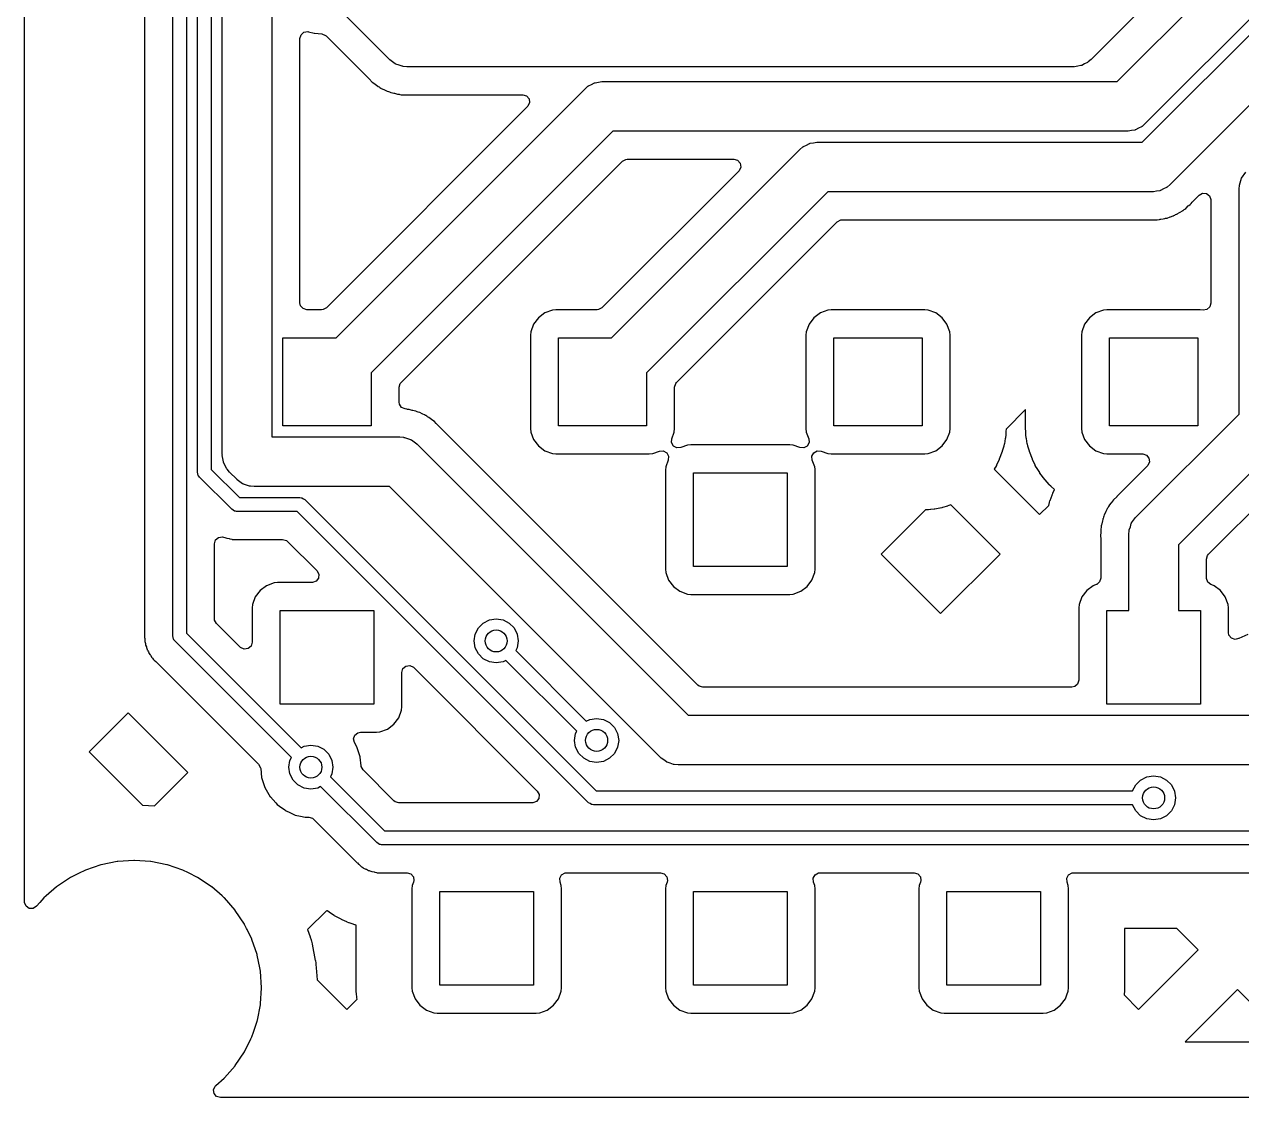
# Model space of a CAD drawing. Extents: x 124.5 to 210, y -114.5 to -26.5.
# Drawn here: x 124.51 to 146.6, y -114.49 to -95.01 of the extents above; entities that cross this region are included whole.
import ezdxf

# ---------------------------------------------------------------- set-up
doc = ezdxf.new("R2010")
doc.units = 0
doc.layers.add('BLACK', color=7, linetype='CONTINUOUS')

msp = doc.modelspace()

# ---------------------------------------------------------------- linework, layer by layer
at = {"layer": 'BLACK', "linetype": 'CONTINUOUS'}
for p, q in [((124.508, -110.935), (124.508, -30.0651)), ((126.691, -32.8669), (126.691, -106.031)), ((127.2, -106.11), (127.2, -32.8311)), ((127.45, -32.8829), (127.45, -106.058)), ((127.65, -103.141), (127.65, -34.159)), ((127.9, -34.2108), (127.9, -103.089)), ((128.1, -102.82), (128.1, -73.684)), ((129, -73.684), (129, -102.5)), ((144.34, -96.05), (153.208, -87.1818)), ((153.712, -87.95), (144.844, -96.8182)), ((131.132, -95.6482), (130.148, -94.6648)), ((144.854, -94.6626), (143.868, -95.6482)), ((144.795, -97.15), (147.303, -94.6418)), ((129.508, -95.2672), (129.529, -95.199)), ((129.529, -95.199), (129.582, -95.1526)), ((129.582, -95.1526), (129.652, -95.1424)), ((129.652, -95.1424), (129.667, -95.1455)), ((129.667, -95.1455), (129.767, -95.1721)), ((129.767, -95.1721), (129.767, -95.1721)), ((129.767, -95.1721), (129.772, -95.1735)), ((129.772, -95.1735), (129.908, -95.1855)), ((129.908, -95.1855), (129.974, -95.2113)), ((129.508, -100.066), (129.508, -95.2672)), ((129.974, -95.2113), (129.986, -95.2219)), ((129.986, -95.2219), (130.761, -95.9967)), ((147.808, -95.41), (145.3, -97.9182)), ((131.138, -95.6524), (131.132, -95.6482)), ((143.868, -95.6482), (143.815, -95.6941)), ((131.142, -95.658), (131.138, -95.6524)), ((131.191, -95.6921), (131.142, -95.658)), ((131.239, -95.7277), (131.191, -95.6921)), ((131.246, -95.7301), (131.239, -95.7277)), ((131.252, -95.7341), (131.246, -95.7301)), ((131.309, -95.7522), (131.252, -95.7341)), ((131.366, -95.772), (131.309, -95.7522)), ((131.373, -95.7723), (131.366, -95.772)), ((131.38, -95.7745), (131.373, -95.7723)), ((131.45, -95.78), (131.38, -95.7745)), ((143.55, -95.78), (131.45, -95.78)), ((143.557, -95.7789), (143.55, -95.78)), ((143.564, -95.7798), (143.557, -95.7789)), ((143.623, -95.769), (143.564, -95.7798)), ((143.682, -95.7601), (143.623, -95.769)), ((143.689, -95.757), (143.682, -95.7601)), ((143.696, -95.7557), (143.689, -95.757)), ((143.749, -95.7281), (143.696, -95.7557)), ((143.803, -95.7022), (143.749, -95.7281)), ((143.808, -95.6973), (143.803, -95.7022)), ((143.815, -95.6941), (143.808, -95.6973)), ((130.761, -95.9967), (130.764, -95.9993)), ((130.764, -95.9993), (130.82, -96.0593)), ((130.82, -96.0593), (130.868, -96.0924)), ((134.801, -96.1019), (134.854, -96.0743)), ((134.854, -96.0743), (134.861, -96.073)), ((134.861, -96.073), (134.868, -96.0699)), ((134.868, -96.0699), (134.927, -96.061)), ((134.927, -96.061), (134.986, -96.0502)), ((134.986, -96.0502), (134.993, -96.0511)), ((134.993, -96.0511), (135, -96.05)), ((135, -96.05), (144.34, -96.05)), ((130.164, -100.7), (134.682, -96.1818)), ((130.868, -96.0924), (130.875, -96.0979)), ((130.875, -96.0979), (130.92, -96.1343)), ((130.92, -96.1343), (130.925, -96.1373)), ((130.925, -96.1373), (130.925, -96.1373)), ((130.925, -96.1373), (130.944, -96.1469)), ((130.944, -96.1469), (130.958, -96.1554)), ((130.958, -96.1554), (130.98, -96.171)), ((130.98, -96.171), (130.986, -96.1735)), ((130.986, -96.1735), (131.033, -96.1939)), ((131.033, -96.1939), (131.041, -96.1979)), ((131.041, -96.1979), (131.092, -96.2245)), ((131.092, -96.2245), (131.118, -96.2321)), ((131.118, -96.2321), (131.134, -96.2375)), ((131.134, -96.2375), (131.159, -96.2483)), ((131.159, -96.2483), (131.165, -96.2497)), ((131.165, -96.2497), (131.165, -96.2497)), ((131.165, -96.2497), (131.215, -96.2601)), ((131.215, -96.2601), (131.224, -96.2623)), ((131.224, -96.2623), (131.279, -96.2782)), ((131.279, -96.2782), (131.307, -96.2803)), ((131.307, -96.2803), (131.323, -96.2826)), ((131.323, -96.2826), (131.349, -96.2882)), ((131.349, -96.2882), (131.356, -96.2885)), ((131.356, -96.2885), (131.408, -96.2885)), ((131.408, -96.2885), (131.418, -96.2889)), ((131.418, -96.2889), (131.467, -96.2927)), ((131.467, -96.2927), (131.467, -96.2927)), ((131.467, -96.2927), (131.474, -96.2932)), ((131.474, -96.2932), (131.503, -96.2895)), ((131.503, -96.2895), (131.518, -96.2885)), ((131.518, -96.2885), (133.552, -96.2885)), ((133.552, -96.2885), (133.62, -96.3085)), ((133.62, -96.3085), (133.666, -96.3622)), ((134.682, -96.1818), (134.735, -96.1359)), ((134.735, -96.1359), (134.742, -96.1327)), ((134.742, -96.1327), (134.747, -96.1278)), ((134.747, -96.1278), (134.801, -96.1019)), ((133.641, -96.5036), (129.99, -100.155)), ((133.647, -96.497), (133.641, -96.5036)), ((133.677, -96.4324), (133.647, -96.497)), ((133.666, -96.3622), (133.677, -96.4324)), ((135.186, -96.95), (130.8, -101.336)), ((144.526, -96.95), (135.186, -96.95)), ((144.533, -96.9489), (144.526, -96.95)), ((144.54, -96.9498), (144.533, -96.9489)), ((144.599, -96.939), (144.54, -96.9498)), ((144.658, -96.9301), (144.599, -96.939)), ((144.665, -96.927), (144.658, -96.9301)), ((144.672, -96.9257), (144.665, -96.927)), ((144.725, -96.8981), (144.672, -96.9257)), ((144.779, -96.8722), (144.725, -96.8981)), ((144.784, -96.8673), (144.779, -96.8722)), ((144.791, -96.8641), (144.784, -96.8673)), ((144.844, -96.8182), (144.791, -96.8641)), ((138.701, -97.2019), (138.754, -97.1743)), ((138.754, -97.1743), (138.761, -97.173)), ((138.761, -97.173), (138.768, -97.1699)), ((138.768, -97.1699), (138.827, -97.161)), ((138.827, -97.161), (138.886, -97.1502)), ((138.886, -97.1502), (138.893, -97.1511)), ((138.893, -97.1511), (138.9, -97.15)), ((138.9, -97.15), (144.795, -97.15)), ((135.164, -100.7), (138.582, -97.2818)), ((138.582, -97.2818), (138.635, -97.236)), ((138.635, -97.236), (138.642, -97.2327)), ((138.642, -97.2327), (138.647, -97.2278)), ((138.647, -97.2278), (138.701, -97.2019)), ((131.345, -101.51), (135.36, -97.4954)), ((135.36, -97.4954), (135.422, -97.4614)), ((135.422, -97.4614), (135.449, -97.4585)), ((135.449, -97.4585), (137.382, -97.4585)), ((137.382, -97.4585), (137.45, -97.4785)), ((137.45, -97.4785), (137.496, -97.5322)), ((137.507, -97.6024), (137.477, -97.667)), ((137.496, -97.5322), (137.507, -97.6024)), ((137.471, -97.6736), (134.99, -100.155)), ((137.477, -97.667), (137.471, -97.6736)), ((146.556, -97.9296), (146.596, -97.802)), ((146.596, -97.802), (146.672, -97.692)), ((139.086, -98.05), (135.8, -101.336)), ((144.982, -98.05), (139.086, -98.05)), ((144.989, -98.0489), (144.982, -98.05)), ((144.996, -98.0498), (144.989, -98.0489)), ((145.055, -98.039), (144.996, -98.0498)), ((145.114, -98.0301), (145.055, -98.039)), ((145.12, -98.027), (145.114, -98.0301)), ((145.127, -98.0257), (145.12, -98.027)), ((145.181, -97.9981), (145.127, -98.0257)), ((145.235, -97.9722), (145.181, -97.9981)), ((145.24, -97.9674), (145.235, -97.9722)), ((145.246, -97.9641), (145.24, -97.9674)), ((145.3, -97.9182), (145.246, -97.9641)), ((145.826, -98.1108), (145.889, -98.0767)), ((145.889, -98.0767), (145.96, -98.0818)), ((146.55, -98), (146.556, -97.9296)), ((146.55, -102.084), (146.55, -98)), ((145.637, -98.3008), (145.663, -98.2785)), ((145.663, -98.2785), (145.679, -98.2644)), ((145.679, -98.2644), (145.697, -98.2413)), ((145.697, -98.2413), (145.708, -98.2295)), ((145.708, -98.2295), (145.826, -98.1108)), ((145.96, -98.0818), (146.016, -98.1244)), ((146.016, -98.1244), (146.041, -98.1909)), ((146.041, -98.1909), (146.041, -98.1999)), ((146.041, -98.1999), (146.041, -100.072)), ((145.244, -98.5271), (145.298, -98.5058)), ((145.298, -98.5058), (145.306, -98.5028)), ((145.306, -98.5028), (145.355, -98.4875)), ((145.355, -98.4875), (145.361, -98.4855)), ((145.355, -98.4875), (145.355, -98.4875)), ((145.361, -98.4855), (145.367, -98.4825)), ((145.367, -98.4825), (145.385, -98.4723)), ((145.367, -98.4825), (145.367, -98.4825)), ((145.385, -98.4723), (145.4, -98.4654)), ((145.4, -98.4654), (145.419, -98.4577)), ((145.419, -98.4577), (145.425, -98.4554)), ((145.425, -98.4554), (145.43, -98.4519)), ((145.43, -98.4519), (145.473, -98.4238)), ((145.43, -98.4519), (145.43, -98.4519)), ((145.473, -98.4238), (145.481, -98.4191)), ((145.481, -98.4191), (145.526, -98.3942)), ((145.526, -98.3942), (145.531, -98.3911)), ((145.526, -98.3942), (145.526, -98.3942)), ((145.531, -98.3911), (145.536, -98.387)), ((145.536, -98.387), (145.552, -98.3734)), ((145.536, -98.387), (145.536, -98.387)), ((145.552, -98.3734), (145.565, -98.3637)), ((145.565, -98.3637), (145.584, -98.3514)), ((145.584, -98.3514), (145.588, -98.3487)), ((145.584, -98.3514), (145.584, -98.3514)), ((145.588, -98.3487), (145.593, -98.3445)), ((145.593, -98.3445), (145.63, -98.3073)), ((145.63, -98.3073), (145.637, -98.3008)), ((136.345, -101.51), (139.26, -98.5954)), ((139.26, -98.5954), (139.322, -98.5614)), ((139.322, -98.5614), (139.349, -98.5585)), ((139.349, -98.5585), (144.966, -98.5585)), ((144.966, -98.5585), (144.97, -98.5586)), ((144.97, -98.5586), (145.046, -98.5607)), ((145.046, -98.5607), (145.046, -98.5607)), ((145.046, -98.5607), (145.052, -98.5609)), ((145.052, -98.5609), (145.066, -98.5585)), ((145.066, -98.5585), (145.109, -98.5509)), ((145.109, -98.5509), (145.118, -98.5496)), ((145.118, -98.5496), (145.13, -98.5484)), ((145.13, -98.5484), (145.175, -98.5438)), ((145.175, -98.5438), (145.201, -98.5356)), ((145.201, -98.5356), (145.217, -98.5318)), ((145.217, -98.5318), (145.238, -98.5282)), ((145.238, -98.5282), (145.244, -98.5271)), ((145.238, -98.5282), (145.238, -98.5282)), ((129.52, -100.118), (129.508, -100.066)), ((129.566, -100.171), (129.52, -100.118)), ((129.634, -100.191), (129.566, -100.171)), ((129.901, -100.191), (129.634, -100.191)), ((129.928, -100.189), (129.901, -100.191)), ((129.99, -100.155), (129.928, -100.189)), ((133.953, -100.249), (133.837, -100.337)), ((134.09, -100.198), (133.953, -100.249)), ((134.152, -100.191), (134.09, -100.198)), ((134.901, -100.191), (134.152, -100.191)), ((134.928, -100.189), (134.901, -100.191)), ((134.99, -100.155), (134.928, -100.189)), ((138.953, -100.249), (138.837, -100.337)), ((139.09, -100.198), (138.953, -100.249)), ((139.152, -100.191), (139.09, -100.198)), ((140.848, -100.191), (139.152, -100.191)), ((140.91, -100.198), (140.848, -100.191)), ((141.047, -100.249), (140.91, -100.198)), ((141.163, -100.337), (141.047, -100.249)), ((143.953, -100.249), (143.837, -100.337)), ((144.09, -100.198), (143.953, -100.249)), ((144.152, -100.191), (144.09, -100.198)), ((145.848, -100.191), (144.152, -100.191)), ((145.902, -100.197), (145.848, -100.191)), ((145.968, -100.187), (145.902, -100.197)), ((146.021, -100.14), (145.968, -100.187)), ((146.041, -100.072), (146.021, -100.14)), ((133.749, -100.453), (133.698, -100.59)), ((133.837, -100.337), (133.749, -100.453)), ((138.749, -100.453), (138.698, -100.59)), ((138.837, -100.337), (138.749, -100.453)), ((141.251, -100.453), (141.163, -100.337)), ((141.302, -100.59), (141.251, -100.453)), ((143.749, -100.453), (143.698, -100.59)), ((143.837, -100.337), (143.749, -100.453)), ((129.2, -102.3), (129.2, -100.7)), ((129.2, -100.7), (130.164, -100.7)), ((133.698, -100.59), (133.691, -100.652)), ((133.691, -100.652), (133.691, -102.348)), ((134.2, -102.3), (134.2, -100.7)), ((134.2, -100.7), (135.164, -100.7)), ((138.698, -100.59), (138.691, -100.652)), ((138.691, -100.652), (138.691, -102.348)), ((139.2, -102.3), (139.2, -100.7)), ((139.2, -100.7), (140.8, -100.7)), ((140.8, -100.7), (140.8, -102.3)), ((141.308, -100.652), (141.302, -100.59)), ((141.308, -102.348), (141.308, -100.652)), ((143.698, -100.59), (143.691, -100.652)), ((143.691, -100.652), (143.691, -102.348)), ((144.2, -102.3), (144.2, -100.7)), ((144.2, -100.7), (145.8, -100.7)), ((145.8, -100.7), (145.8, -102.3)), ((130.8, -101.336), (130.8, -102.3)), ((135.8, -101.336), (135.8, -102.3)), ((131.308, -101.599), (131.329, -101.531)), ((131.308, -101.867), (131.308, -101.599)), ((131.329, -101.531), (131.345, -101.51)), ((136.308, -101.599), (136.329, -101.531)), ((136.308, -102.348), (136.308, -101.599)), ((136.329, -101.531), (136.345, -101.51)), ((131.314, -101.904), (131.308, -101.867)), ((131.353, -101.963), (131.314, -101.904)), ((131.418, -101.992), (131.353, -101.963)), ((131.421, -101.992), (131.418, -101.992)), ((131.447, -101.997), (131.421, -101.992)), ((131.463, -102), (131.447, -101.997)), ((131.491, -102.002), (131.463, -102)), ((131.546, -102.018), (131.491, -102.002)), ((131.555, -102.02), (131.546, -102.018)), ((131.605, -102.03), (131.555, -102.02)), ((131.611, -102.032), (131.605, -102.03)), ((131.605, -102.03), (131.605, -102.03)), ((131.636, -102.042), (131.611, -102.032)), ((131.652, -102.048), (131.636, -102.042)), ((131.678, -102.055), (131.652, -102.048)), ((131.683, -102.058), (131.678, -102.055)), ((142.677, -102.003), (142.322, -102.358)), ((142.677, -102.348), (142.677, -102.003)), ((131.729, -102.082), (131.683, -102.058)), ((131.737, -102.086), (131.729, -102.082)), ((131.768, -102.099), (131.737, -102.086)), ((131.79, -102.109), (131.768, -102.099)), ((131.795, -102.113), (131.79, -102.109)), ((131.812, -102.125), (131.795, -102.113)), ((131.826, -102.133), (131.812, -102.125)), ((131.85, -102.146), (131.826, -102.133)), ((131.895, -102.182), (131.85, -102.146)), ((131.902, -102.188), (131.895, -102.182)), ((131.95, -102.221), (131.902, -102.188)), ((131.98, -102.253), (131.95, -102.221)), ((132.006, -102.281), (131.98, -102.253)), ((144.682, -103.952), (146.55, -102.084)), ((130.8, -102.3), (129.2, -102.3)), ((132.009, -102.283), (132.006, -102.281)), ((134.377, -104.651), (132.009, -102.283)), ((133.691, -102.348), (133.698, -102.41)), ((133.698, -102.41), (133.749, -102.547)), ((135.8, -102.3), (134.2, -102.3)), ((136.256, -102.531), (136.302, -102.41)), ((136.302, -102.41), (136.308, -102.348)), ((138.691, -102.348), (138.698, -102.41)), ((138.698, -102.41), (138.744, -102.531)), ((140.8, -102.3), (139.2, -102.3)), ((141.251, -102.547), (141.302, -102.41)), ((141.302, -102.41), (141.308, -102.348)), ((142.317, -102.458), (142.31, -102.52)), ((142.32, -102.413), (142.317, -102.454)), ((142.317, -102.454), (142.317, -102.458)), ((142.321, -102.396), (142.32, -102.41)), ((142.32, -102.41), (142.32, -102.413)), ((142.322, -102.358), (142.321, -102.393)), ((142.321, -102.393), (142.321, -102.396)), ((142.678, -102.352), (142.677, -102.348)), ((142.679, -102.393), (142.678, -102.352)), ((142.679, -102.396), (142.679, -102.393)), ((142.68, -102.41), (142.679, -102.396)), ((142.68, -102.413), (142.68, -102.41)), ((142.683, -102.454), (142.68, -102.413)), ((142.683, -102.458), (142.683, -102.454)), ((142.69, -102.52), (142.683, -102.458)), ((143.691, -102.348), (143.698, -102.41)), ((143.698, -102.41), (143.749, -102.547)), ((145.8, -102.3), (144.2, -102.3)), ((129, -102.5), (131.32, -102.5)), ((131.32, -102.5), (131.39, -102.506)), ((131.39, -102.506), (131.397, -102.508)), ((131.397, -102.508), (131.404, -102.508)), ((131.404, -102.508), (131.461, -102.528)), ((131.461, -102.528), (131.518, -102.546)), ((131.518, -102.546), (131.524, -102.55)), ((131.524, -102.55), (131.531, -102.552)), ((131.531, -102.552), (131.579, -102.588)), ((131.579, -102.588), (131.628, -102.622)), ((131.628, -102.622), (131.632, -102.628)), ((131.632, -102.628), (131.638, -102.632)), ((131.638, -102.632), (136.556, -107.55)), ((133.749, -102.547), (133.837, -102.663)), ((133.837, -102.663), (133.953, -102.751)), ((136.251, -102.603), (136.256, -102.531)), ((136.285, -102.665), (136.251, -102.603)), ((136.348, -102.699), (136.285, -102.665)), ((136.419, -102.694), (136.348, -102.699)), ((136.54, -102.648), (136.419, -102.694)), ((136.602, -102.641), (136.54, -102.648)), ((138.398, -102.641), (136.602, -102.641)), ((138.46, -102.648), (138.398, -102.641)), ((138.581, -102.694), (138.46, -102.648)), ((138.653, -102.699), (138.581, -102.694)), ((138.715, -102.665), (138.653, -102.699)), ((138.749, -102.602), (138.715, -102.665)), ((138.744, -102.531), (138.749, -102.602)), ((141.047, -102.751), (141.163, -102.663)), ((141.163, -102.663), (141.251, -102.547)), ((142.282, -102.668), (142.254, -102.759)), ((142.284, -102.66), (142.282, -102.668)), ((142.291, -102.629), (142.284, -102.66)), ((142.293, -102.622), (142.291, -102.629)), ((142.309, -102.528), (142.293, -102.622)), ((142.31, -102.52), (142.309, -102.528)), ((142.691, -102.528), (142.69, -102.52)), ((142.707, -102.622), (142.691, -102.528)), ((142.709, -102.629), (142.707, -102.622)), ((142.716, -102.66), (142.709, -102.629)), ((142.718, -102.668), (142.716, -102.66)), ((142.746, -102.759), (142.718, -102.668)), ((143.749, -102.547), (143.837, -102.663)), ((143.837, -102.663), (143.953, -102.751)), ((147.318, -102.588), (145.45, -104.456)), ((128.101, -102.827), (128.1, -102.82)), ((128.1, -102.834), (128.101, -102.827)), ((128.111, -102.893), (128.1, -102.834)), ((128.12, -102.952), (128.111, -102.893)), ((133.953, -102.751), (134.09, -102.802)), ((134.09, -102.802), (134.152, -102.808)), ((134.152, -102.808), (135.848, -102.808)), ((135.848, -102.808), (135.91, -102.802)), ((135.91, -102.802), (136.031, -102.756)), ((136.031, -102.756), (136.102, -102.751)), ((136.102, -102.751), (136.165, -102.785)), ((136.194, -102.919), (136.148, -103.04)), ((136.165, -102.785), (136.199, -102.847)), ((136.199, -102.847), (136.194, -102.919)), ((138.801, -102.848), (138.835, -102.785)), ((138.806, -102.919), (138.801, -102.848)), ((138.852, -103.04), (138.806, -102.919)), ((138.835, -102.785), (138.897, -102.751)), ((138.897, -102.751), (138.969, -102.756)), ((138.969, -102.756), (139.09, -102.802)), ((139.09, -102.802), (139.152, -102.808)), ((139.152, -102.808), (140.848, -102.808)), ((140.848, -102.808), (140.91, -102.802)), ((140.91, -102.802), (141.047, -102.751)), ((142.197, -102.911), (142.152, -103.009)), ((142.2, -102.903), (142.197, -102.911)), ((142.251, -102.766), (142.2, -102.903)), ((142.254, -102.759), (142.251, -102.766)), ((142.749, -102.766), (142.746, -102.759)), ((142.8, -102.903), (142.749, -102.766)), ((142.803, -102.911), (142.8, -102.903)), ((142.848, -103.009), (142.803, -102.911)), ((143.953, -102.751), (144.09, -102.802)), ((144.09, -102.802), (144.152, -102.808)), ((144.152, -102.808), (144.802, -102.808)), ((144.802, -102.808), (144.87, -102.829)), ((144.87, -102.829), (144.916, -102.882)), ((144.916, -102.882), (144.927, -102.952)), ((127.659, -103.171), (127.65, -103.141)), ((127.9, -103.089), (128.411, -103.6)), ((128.123, -102.959), (128.12, -102.952)), ((128.124, -102.966), (128.123, -102.959)), ((128.152, -103.019), (128.124, -102.966)), ((128.178, -103.073), (128.152, -103.019)), ((128.183, -103.078), (128.178, -103.073)), ((128.186, -103.085), (128.183, -103.078)), ((128.232, -103.138), (128.186, -103.085)), ((128.362, -103.268), (128.232, -103.138)), ((136.148, -103.04), (136.142, -103.102)), ((136.142, -103.102), (136.142, -104.898)), ((136.65, -104.85), (136.65, -103.15)), ((136.65, -103.15), (138.35, -103.15)), ((138.35, -103.15), (138.35, -104.85)), ((138.857, -103.085), (138.852, -103.04)), ((138.858, -103.102), (138.857, -103.085)), ((138.858, -104.898), (138.858, -103.102)), ((142.126, -103.056), (142.107, -103.085)), ((142.107, -103.085), (142.93, -103.908)), ((142.13, -103.049), (142.126, -103.056)), ((142.147, -103.017), (142.13, -103.049)), ((142.152, -103.009), (142.147, -103.017)), ((142.853, -103.017), (142.848, -103.009)), ((142.87, -103.049), (142.853, -103.017)), ((142.874, -103.056), (142.87, -103.049)), ((142.933, -103.147), (142.874, -103.056)), ((142.938, -103.155), (142.933, -103.147)), ((143.025, -103.271), (142.938, -103.155)), ((144.891, -103.024), (144.333, -103.581)), ((144.897, -103.017), (144.891, -103.024)), ((144.927, -102.952), (144.897, -103.017)), ((145.995, -104.63), (147.667, -102.959)), ((127.665, -103.201), (127.659, -103.171)), ((127.669, -103.206), (127.665, -103.201)), ((127.67, -103.209), (127.669, -103.206)), ((127.673, -103.212), (127.67, -103.209)), ((127.687, -103.229), (127.673, -103.212)), ((128.271, -103.813), (127.687, -103.229)), ((128.368, -103.272), (128.362, -103.268)), ((128.372, -103.278), (128.368, -103.272)), ((128.421, -103.312), (128.372, -103.278)), ((128.469, -103.348), (128.421, -103.312)), ((128.476, -103.35), (128.469, -103.348)), ((128.482, -103.354), (128.476, -103.35)), ((128.539, -103.372), (128.482, -103.354)), ((128.596, -103.392), (128.539, -103.372)), ((143.031, -103.278), (143.025, -103.271)), ((143.102, -103.36), (143.031, -103.278)), ((143.108, -103.367), (143.102, -103.36)), ((143.133, -103.392), (143.108, -103.367)), ((128.411, -103.6), (129.51, -103.6)), ((128.603, -103.392), (128.596, -103.392)), ((128.61, -103.394), (128.603, -103.392)), ((128.68, -103.4), (128.61, -103.394)), ((131.134, -103.4), (128.68, -103.4)), ((129.51, -103.6), (129.532, -103.603)), ((136.052, -108.318), (131.134, -103.4)), ((143.14, -103.398), (143.133, -103.392)), ((143.202, -103.452), (143.14, -103.398)), ((143.14, -103.604), (143.158, -103.554)), ((143.158, -103.554), (143.16, -103.548)), ((143.16, -103.548), (143.169, -103.524)), ((143.169, -103.524), (143.172, -103.518)), ((143.172, -103.518), (143.202, -103.452)), ((144.331, -103.584), (144.271, -103.64)), ((144.333, -103.581), (144.331, -103.584)), ((128.298, -103.828), (128.271, -103.813)), ((129.532, -103.603), (129.537, -103.603)), ((129.537, -103.603), (129.539, -103.604)), ((129.539, -103.604), (129.546, -103.605)), ((129.546, -103.605), (129.571, -103.622)), ((129.571, -103.622), (129.598, -103.637)), ((129.598, -103.637), (134.887, -108.925)), ((140.858, -103.822), (140.055, -104.625)), ((140.893, -103.821), (140.858, -103.822)), ((140.896, -103.821), (140.893, -103.821)), ((140.91, -103.82), (140.896, -103.821)), ((140.913, -103.82), (140.91, -103.82)), ((140.954, -103.817), (140.913, -103.82)), ((140.958, -103.817), (140.954, -103.817)), ((141.02, -103.81), (140.958, -103.817)), ((141.028, -103.809), (141.02, -103.81)), ((141.122, -103.793), (141.028, -103.809)), ((141.129, -103.791), (141.122, -103.793)), ((141.16, -103.784), (141.129, -103.791)), ((141.168, -103.782), (141.16, -103.784)), ((141.259, -103.754), (141.168, -103.782)), ((141.266, -103.751), (141.259, -103.754)), ((141.32, -103.731), (141.266, -103.751)), ((142.213, -104.625), (141.32, -103.731)), ((142.93, -103.908), (143.097, -103.742)), ((143.097, -103.742), (143.11, -103.691)), ((143.11, -103.691), (143.112, -103.684)), ((143.112, -103.684), (143.12, -103.66)), ((143.12, -103.66), (143.122, -103.654)), ((143.122, -103.654), (143.14, -103.604)), ((144.156, -103.806), (144.136, -103.853)), ((144.159, -103.8), (144.156, -103.806)), ((144.175, -103.778), (144.159, -103.8)), ((144.183, -103.764), (144.175, -103.778)), ((144.193, -103.745), (144.183, -103.764)), ((144.196, -103.74), (144.193, -103.745)), ((144.193, -103.745), (144.193, -103.745)), ((144.232, -103.695), (144.196, -103.74)), ((144.238, -103.688), (144.232, -103.695)), ((144.271, -103.64), (144.238, -103.688)), ((128.323, -103.845), (128.298, -103.828)), ((128.33, -103.846), (128.323, -103.845)), ((128.332, -103.847), (128.33, -103.846)), ((128.337, -103.847), (128.332, -103.847)), ((128.359, -103.85), (128.337, -103.847)), ((129.458, -103.85), (128.359, -103.85)), ((134.747, -109.138), (129.458, -103.85)), ((144.07, -104.035), (144.068, -104.044)), ((144.08, -103.985), (144.07, -104.035)), ((144.082, -103.979), (144.08, -103.985)), ((144.08, -103.985), (144.08, -103.985)), ((144.092, -103.954), (144.082, -103.979)), ((144.098, -103.938), (144.092, -103.954)), ((144.105, -103.912), (144.098, -103.938)), ((144.132, -103.861), (144.105, -103.912)), ((144.136, -103.853), (144.132, -103.861)), ((144.602, -104.059), (144.638, -104.011)), ((144.638, -104.011), (144.672, -103.962)), ((144.672, -103.962), (144.678, -103.958)), ((144.678, -103.958), (144.682, -103.952)), ((144.041, -104.238), (144.038, -104.282)), ((144.042, -104.169), (144.041, -104.176)), ((144.041, -104.176), (144.041, -104.228)), ((144.041, -104.228), (144.041, -104.238)), ((144.047, -104.143), (144.042, -104.169)), ((144.05, -104.127), (144.047, -104.143)), ((144.051, -104.106), (144.05, -104.127)), ((144.052, -104.099), (144.051, -104.106)), ((144.068, -104.044), (144.052, -104.099)), ((144.55, -104.27), (144.556, -104.2)), ((144.556, -104.2), (144.558, -104.193)), ((144.558, -104.186), (144.578, -104.129)), ((144.558, -104.193), (144.558, -104.186)), ((144.578, -104.129), (144.596, -104.072)), ((144.596, -104.072), (144.6, -104.066)), ((144.6, -104.066), (144.602, -104.059)), ((127.958, -104.438), (127.978, -104.369)), ((127.958, -105.795), (127.958, -104.438)), ((127.978, -104.369), (128.032, -104.323)), ((128.032, -104.323), (128.102, -104.313)), ((128.102, -104.313), (128.123, -104.318)), ((128.123, -104.318), (128.124, -104.319)), ((128.124, -104.319), (128.144, -104.324)), ((128.144, -104.324), (128.162, -104.33)), ((128.162, -104.33), (128.181, -104.338)), ((128.181, -104.338), (128.189, -104.339)), ((128.189, -104.339), (128.189, -104.339)), ((128.189, -104.339), (128.225, -104.345)), ((128.225, -104.345), (128.236, -104.348)), ((128.236, -104.348), (128.271, -104.357)), ((128.271, -104.357), (128.279, -104.359)), ((128.279, -104.359), (128.299, -104.359)), ((128.299, -104.359), (128.319, -104.36)), ((128.319, -104.36), (128.339, -104.363)), ((128.339, -104.363), (128.347, -104.362)), ((128.347, -104.362), (128.383, -104.359)), ((128.383, -104.359), (128.395, -104.359)), ((128.395, -104.359), (129.195, -104.359)), ((129.195, -104.359), (129.264, -104.379)), ((129.264, -104.379), (129.285, -104.395)), ((129.285, -104.395), (129.816, -104.926)), ((144.038, -104.282), (144.037, -104.294)), ((144.037, -104.294), (144.039, -104.313)), ((144.039, -104.313), (144.041, -104.323)), ((144.041, -104.323), (144.041, -104.338)), ((144.041, -104.338), (144.041, -105.06)), ((144.55, -105.65), (144.55, -104.27)), ((145.45, -104.456), (145.45, -105.65)), ((136.73, -107.005), (134.377, -104.651)), ((140.055, -104.625), (141.134, -105.704)), ((141.134, -105.704), (142.213, -104.625)), ((145.958, -104.719), (145.979, -104.651)), ((145.979, -104.651), (145.995, -104.63)), ((129.816, -104.926), (129.85, -104.989)), ((136.142, -104.898), (136.148, -104.96)), ((138.35, -104.85), (136.65, -104.85)), ((138.852, -104.96), (138.858, -104.898)), ((145.958, -105.06), (145.958, -104.719)), ((129.04, -105.148), (128.903, -105.199)), ((129.102, -105.141), (129.04, -105.148)), ((129.726, -105.141), (129.102, -105.141)), ((129.735, -105.141), (129.726, -105.141)), ((129.802, -105.116), (129.735, -105.141)), ((129.844, -105.06), (129.802, -105.116)), ((129.85, -104.989), (129.844, -105.06)), ((136.148, -104.96), (136.199, -105.097)), ((136.199, -105.097), (136.287, -105.213)), ((138.713, -105.213), (138.801, -105.097)), ((138.801, -105.097), (138.852, -104.96)), ((144.021, -105.128), (143.968, -105.175)), ((144.041, -105.06), (144.021, -105.128)), ((145.959, -105.069), (145.958, -105.06)), ((145.984, -105.136), (145.959, -105.069)), ((146.04, -105.178), (145.984, -105.136)), ((128.787, -105.287), (128.699, -105.403)), ((128.903, -105.199), (128.787, -105.287)), ((136.287, -105.213), (136.403, -105.301)), ((136.403, -105.301), (136.54, -105.352)), ((136.54, -105.352), (136.602, -105.358)), ((136.602, -105.358), (138.398, -105.358)), ((138.398, -105.358), (138.46, -105.352)), ((138.46, -105.352), (138.597, -105.301)), ((138.597, -105.301), (138.713, -105.213)), ((143.787, -105.287), (143.699, -105.403)), ((143.903, -105.199), (143.787, -105.287)), ((143.914, -105.195), (143.903, -105.199)), ((143.96, -105.178), (143.914, -105.195)), ((143.968, -105.175), (143.96, -105.178)), ((146.086, -105.195), (146.04, -105.178)), ((146.097, -105.199), (146.086, -105.195)), ((146.213, -105.287), (146.097, -105.199)), ((146.301, -105.403), (146.213, -105.287)), ((128.648, -105.54), (128.642, -105.602)), ((128.699, -105.403), (128.648, -105.54)), ((143.648, -105.54), (143.641, -105.602)), ((143.699, -105.403), (143.648, -105.54)), ((146.352, -105.54), (146.301, -105.403)), ((146.358, -105.602), (146.352, -105.54)), ((127.961, -105.822), (127.958, -105.795)), ((128.642, -105.602), (128.642, -106.226)), ((129.15, -107.35), (129.15, -105.65)), ((129.15, -105.65), (130.85, -105.65)), ((130.85, -105.65), (130.85, -107.35)), ((132.947, -105.821), (133.07, -105.801)), ((133.07, -105.801), (133.194, -105.821)), ((143.641, -105.602), (143.641, -106.916)), ((144.15, -107.35), (144.15, -105.65)), ((144.15, -105.65), (144.55, -105.65)), ((145.45, -105.65), (145.85, -105.65)), ((145.85, -105.65), (145.85, -107.35)), ((146.358, -106.048), (146.358, -105.602)), ((126.691, -106.031), (126.691, -106.042)), ((127.995, -105.884), (127.961, -105.822)), ((128.426, -106.316), (127.995, -105.884)), ((132.69, -106.078), (132.747, -105.966)), ((132.747, -105.966), (132.835, -105.878)), ((132.835, -105.878), (132.947, -105.821)), ((133.194, -105.821), (133.305, -105.878)), ((133.305, -105.878), (133.394, -105.966)), ((133.394, -105.966), (133.451, -106.078)), ((126.691, -106.042), (126.689, -106.05)), ((126.689, -106.05), (126.69, -106.058)), ((126.69, -106.058), (126.69, -106.058)), ((126.69, -106.058), (126.691, -106.118)), ((126.691, -106.118), (126.691, -106.122)), ((126.691, -106.122), (126.691, -106.15)), ((126.691, -106.15), (126.692, -106.154)), ((126.692, -106.154), (126.692, -106.154)), ((126.692, -106.154), (126.692, -106.154)), ((126.692, -106.154), (126.693, -106.166)), ((126.693, -106.166), (126.694, -106.21)), ((126.694, -106.21), (126.7, -106.229)), ((126.7, -106.229), (126.704, -106.249)), ((126.704, -106.249), (126.707, -106.269)), ((127.209, -106.14), (127.2, -106.11)), ((127.215, -106.17), (127.209, -106.14)), ((127.219, -106.175), (127.215, -106.17)), ((127.22, -106.178), (127.219, -106.175)), ((127.223, -106.181), (127.22, -106.178)), ((127.237, -106.198), (127.223, -106.181)), ((129.354, -108.316), (127.237, -106.198)), ((127.45, -106.058), (129.531, -108.139)), ((128.642, -106.226), (128.621, -106.295)), ((132.67, -106.201), (132.69, -106.078)), ((132.69, -106.325), (132.67, -106.201)), ((133.451, -106.078), (133.47, -106.201)), ((133.47, -106.201), (133.451, -106.325)), ((146.368, -106.095), (146.358, -106.048)), ((146.411, -106.151), (146.368, -106.095)), ((146.479, -106.174), (146.411, -106.151)), ((146.543, -106.158), (146.479, -106.174)), ((146.549, -106.156), (146.543, -106.159)), ((146.543, -106.159), (146.543, -106.158)), ((146.712, -106.084), (146.549, -106.156)), ((146.549, -106.156), (146.549, -106.156)), ((126.707, -106.269), (126.709, -106.276)), ((126.709, -106.276), (126.709, -106.276)), ((126.709, -106.276), (126.723, -106.31)), ((126.723, -106.31), (126.727, -106.321)), ((126.727, -106.321), (126.737, -106.356)), ((126.737, -106.356), (126.739, -106.364)), ((126.739, -106.364), (126.743, -106.37)), ((126.743, -106.37), (126.743, -106.37)), ((126.743, -106.37), (126.749, -106.381)), ((126.749, -106.381), (126.758, -106.399)), ((126.758, -106.399), (126.765, -106.418)), ((126.765, -106.418), (126.77, -106.424)), ((126.77, -106.424), (126.77, -106.424)), ((126.77, -106.424), (126.791, -106.453)), ((126.791, -106.453), (126.798, -106.463)), ((126.798, -106.463), (126.82, -106.501)), ((128.433, -106.322), (128.426, -106.316)), ((128.498, -106.351), (128.433, -106.322)), ((128.568, -106.341), (128.498, -106.351)), ((128.621, -106.295), (128.568, -106.341)), ((132.747, -106.436), (132.69, -106.325)), ((132.835, -106.525), (132.747, -106.436)), ((133.451, -106.325), (133.424, -106.378)), ((133.424, -106.378), (134.705, -107.659)), ((126.82, -106.501), (126.835, -106.516)), ((126.835, -106.516), (126.848, -106.531)), ((126.848, -106.531), (126.86, -106.547)), ((126.86, -106.547), (126.866, -106.552)), ((126.866, -106.552), (126.894, -106.575)), ((126.894, -106.575), (126.902, -106.583)), ((126.902, -106.583), (128.76, -108.441)), ((131.379, -106.705), (131.432, -106.659)), ((131.432, -106.659), (131.502, -106.649)), ((131.502, -106.649), (131.567, -106.678)), ((131.567, -106.678), (131.574, -106.684)), ((131.574, -106.684), (133.816, -108.926)), ((132.947, -106.582), (132.835, -106.525)), ((133.07, -106.601), (132.947, -106.582)), ((133.194, -106.582), (133.07, -106.601)), ((133.247, -106.555), (133.194, -106.582)), ((134.534, -107.842), (133.247, -106.555)), ((131.358, -106.774), (131.379, -106.705)), ((131.358, -107.398), (131.358, -106.774)), ((136.751, -107.021), (136.73, -107.005)), ((136.819, -107.042), (136.751, -107.021)), ((143.516, -107.042), (136.819, -107.042)), ((143.568, -107.03), (143.516, -107.042)), ((143.621, -106.984), (143.568, -107.03)), ((143.641, -106.916), (143.621, -106.984)), ((130.85, -107.35), (129.15, -107.35)), ((145.85, -107.35), (144.15, -107.35)), ((126.395, -107.509), (125.687, -108.217)), ((127.474, -108.589), (126.395, -107.509)), ((131.301, -107.597), (131.352, -107.46)), ((131.352, -107.46), (131.358, -107.398)), ((136.556, -107.55), (153.814, -107.55)), ((131.097, -107.801), (131.213, -107.713)), ((131.213, -107.713), (131.301, -107.597)), ((134.705, -107.659), (134.769, -107.627)), ((134.769, -107.627), (134.893, -107.607)), ((134.893, -107.607), (135.016, -107.627)), ((135.016, -107.627), (135.128, -107.684)), ((135.128, -107.684), (135.216, -107.772)), ((135.216, -107.772), (135.273, -107.884)), ((130.483, -107.979), (130.506, -107.911)), ((130.5, -108.047), (130.483, -107.979)), ((130.506, -107.911), (130.562, -107.868)), ((130.562, -107.868), (130.609, -107.858)), ((130.609, -107.858), (130.898, -107.858)), ((130.898, -107.858), (130.96, -107.852)), ((130.96, -107.852), (131.097, -107.801)), ((134.493, -108.007), (134.512, -107.884)), ((134.512, -108.131), (134.493, -108.007)), ((134.512, -107.884), (134.534, -107.842)), ((135.273, -107.884), (135.293, -108.007)), ((135.293, -108.007), (135.273, -108.131)), ((125.687, -108.217), (126.65, -109.18)), ((129.531, -108.139), (129.584, -108.112)), ((129.584, -108.112), (129.707, -108.093)), ((129.707, -108.093), (129.831, -108.112)), ((129.831, -108.112), (129.943, -108.169)), ((129.943, -108.169), (130.031, -108.257)), ((130.542, -108.121), (130.5, -108.047)), ((130.601, -108.303), (130.542, -108.121)), ((134.569, -108.242), (134.512, -108.131)), ((135.273, -108.131), (135.216, -108.242)), ((128.76, -108.441), (128.794, -108.504)), ((129.307, -108.493), (129.327, -108.369)), ((129.327, -108.369), (129.354, -108.316)), ((130.031, -108.257), (130.088, -108.369)), ((130.088, -108.369), (130.107, -108.493)), ((130.602, -108.309), (130.601, -108.303)), ((130.618, -108.468), (130.602, -108.309)), ((130.602, -108.309), (130.602, -108.309)), ((134.658, -108.331), (134.569, -108.242)), ((134.769, -108.388), (134.658, -108.331)), ((134.893, -108.407), (134.769, -108.388)), ((135.016, -108.388), (134.893, -108.407)), ((135.128, -108.331), (135.016, -108.388)), ((135.216, -108.242), (135.128, -108.331)), ((136.058, -108.322), (136.052, -108.318)), ((136.062, -108.328), (136.058, -108.322)), ((136.111, -108.362), (136.062, -108.328)), ((136.159, -108.398), (136.111, -108.362)), ((136.166, -108.4), (136.159, -108.398)), ((136.172, -108.404), (136.166, -108.4)), ((136.229, -108.422), (136.172, -108.404)), ((136.286, -108.442), (136.229, -108.422)), ((136.293, -108.442), (136.286, -108.442)), ((136.3, -108.444), (136.293, -108.442)), ((136.37, -108.45), (136.3, -108.444)), ((154, -108.45), (136.37, -108.45)), ((126.868, -109.194), (127.474, -108.589)), ((128.794, -108.504), (128.797, -108.517)), ((128.797, -108.517), (128.814, -108.682)), ((128.814, -108.682), (128.873, -108.864)), ((129.327, -108.616), (129.307, -108.493)), ((129.384, -108.728), (129.327, -108.616)), ((130.088, -108.616), (130.061, -108.669)), ((130.061, -108.669), (131.042, -109.65)), ((130.107, -108.493), (130.088, -108.616)), ((130.621, -108.481), (130.618, -108.468)), ((130.655, -108.544), (130.621, -108.481)), ((131.215, -109.105), (130.655, -108.544)), ((144.765, -108.726), (144.876, -108.67)), ((144.876, -108.67), (145, -108.65)), ((145, -108.65), (145.124, -108.67)), ((145.124, -108.67), (145.235, -108.726)), ((128.873, -108.864), (128.968, -109.029)), ((129.472, -108.816), (129.384, -108.728)), ((129.584, -108.873), (129.472, -108.816)), ((129.707, -108.893), (129.584, -108.873)), ((129.831, -108.873), (129.707, -108.893)), ((129.884, -108.846), (129.831, -108.873)), ((130.902, -109.863), (129.884, -108.846)), ((144.62, -108.925), (144.676, -108.815)), ((144.676, -108.815), (144.765, -108.726)), ((145.235, -108.726), (145.324, -108.815)), ((145.324, -108.815), (145.38, -108.926)), ((128.968, -109.029), (128.973, -109.034)), ((128.973, -109.034), (128.973, -109.034)), ((128.973, -109.034), (129.069, -109.141)), ((131.236, -109.121), (131.215, -109.105)), ((131.305, -109.142), (131.236, -109.121)), ((133.802, -109.116), (133.735, -109.141)), ((133.844, -109.06), (133.802, -109.116)), ((133.816, -108.926), (133.85, -108.989)), ((133.85, -108.989), (133.844, -109.06)), ((134.887, -108.925), (144.62, -108.925)), ((145.38, -108.926), (145.4, -109.05)), ((145.4, -109.05), (145.38, -109.174)), ((126.65, -109.18), (126.868, -109.194)), ((129.069, -109.141), (129.096, -109.171)), ((129.096, -109.171), (129.137, -109.201)), ((129.137, -109.201), (129.232, -109.27)), ((129.232, -109.27), (129.251, -109.284)), ((129.251, -109.284), (129.257, -109.286)), ((129.257, -109.286), (129.257, -109.286)), ((129.257, -109.286), (129.326, -109.317)), ((129.326, -109.317), (129.425, -109.361)), ((133.726, -109.142), (131.305, -109.142)), ((133.735, -109.141), (133.726, -109.142)), ((134.774, -109.153), (134.747, -109.138)), ((134.8, -109.17), (134.774, -109.153)), ((134.806, -109.171), (134.8, -109.17)), ((134.808, -109.172), (134.806, -109.171)), ((134.813, -109.172), (134.808, -109.172)), ((134.835, -109.175), (134.813, -109.172)), ((144.62, -109.175), (134.835, -109.175)), ((144.676, -109.285), (144.62, -109.175)), ((144.765, -109.374), (144.676, -109.285)), ((145.324, -109.285), (145.235, -109.374)), ((145.38, -109.174), (145.324, -109.285)), ((129.425, -109.361), (129.519, -109.381)), ((129.519, -109.381), (129.606, -109.4)), ((129.606, -109.4), (129.606, -109.4)), ((129.606, -109.4), (129.612, -109.401)), ((129.612, -109.401), (129.668, -109.401)), ((129.668, -109.401), (129.736, -109.421)), ((129.736, -109.421), (129.757, -109.438)), ((129.757, -109.438), (130.486, -110.167)), ((144.876, -109.43), (144.765, -109.374)), ((145, -109.45), (144.876, -109.43)), ((145.124, -109.43), (145, -109.45)), ((145.235, -109.374), (145.124, -109.43)), ((131.042, -109.65), (154.673, -109.65)), ((130.929, -109.878), (130.902, -109.863)), ((130.954, -109.895), (130.929, -109.878)), ((130.961, -109.896), (130.954, -109.895)), ((130.963, -109.897), (130.961, -109.896)), ((130.968, -109.897), (130.963, -109.897)), ((130.99, -109.9), (130.968, -109.897)), ((154.725, -109.9), (130.99, -109.9)), ((126.194, -110.207), (125.905, -110.265)), ((126.198, -110.206), (126.194, -110.207)), ((126.194, -110.207), (126.194, -110.207)), ((126.202, -110.206), (126.198, -110.206)), ((126.496, -110.187), (126.202, -110.206)), ((126.202, -110.206), (126.202, -110.206)), ((126.5, -110.187), (126.496, -110.187)), ((126.504, -110.187), (126.5, -110.187)), ((126.798, -110.206), (126.504, -110.187)), ((126.802, -110.206), (126.798, -110.206)), ((126.798, -110.206), (126.798, -110.206)), ((126.806, -110.207), (126.802, -110.206)), ((127.095, -110.265), (126.806, -110.207)), ((126.806, -110.207), (126.806, -110.207)), ((130.486, -110.167), (130.494, -110.176)), ((130.494, -110.176), (130.498, -110.182)), ((130.498, -110.182), (130.504, -110.187)), ((130.504, -110.187), (130.548, -110.229)), ((130.548, -110.229), (130.551, -110.231)), ((125.492, -110.423), (125.347, -110.495)), ((125.615, -110.363), (125.492, -110.423)), ((125.619, -110.361), (125.615, -110.363)), ((125.897, -110.267), (125.619, -110.361)), ((125.901, -110.265), (125.897, -110.267)), ((125.897, -110.267), (125.897, -110.267)), ((125.905, -110.265), (125.901, -110.265)), ((125.905, -110.265), (125.905, -110.265)), ((127.099, -110.265), (127.095, -110.265)), ((127.095, -110.265), (127.095, -110.265)), ((127.103, -110.267), (127.099, -110.265)), ((127.381, -110.361), (127.103, -110.267)), ((127.103, -110.267), (127.103, -110.267)), ((127.385, -110.363), (127.381, -110.361)), ((127.486, -110.412), (127.385, -110.363)), ((127.653, -110.495), (127.486, -110.412)), ((130.551, -110.231), (130.57, -110.251)), ((130.57, -110.251), (130.573, -110.254)), ((130.573, -110.254), (130.582, -110.261)), ((130.582, -110.261), (130.615, -110.292)), ((130.615, -110.292), (130.622, -110.295)), ((130.622, -110.295), (130.632, -110.301)), ((130.632, -110.301), (130.649, -110.312)), ((130.649, -110.312), (130.665, -110.325)), ((130.665, -110.325), (130.706, -110.342)), ((130.706, -110.342), (130.716, -110.347)), ((130.716, -110.347), (130.755, -110.369)), ((130.755, -110.369), (130.763, -110.371)), ((130.763, -110.371), (130.763, -110.371)), ((130.763, -110.371), (130.775, -110.374)), ((130.775, -110.374), (130.793, -110.38)), ((130.793, -110.38), (130.812, -110.388)), ((130.812, -110.388), (130.82, -110.389)), ((130.82, -110.389), (130.82, -110.389)), ((130.82, -110.389), (130.856, -110.395)), ((130.856, -110.395), (130.867, -110.398)), ((130.867, -110.398), (130.899, -110.406)), ((130.899, -110.406), (130.91, -110.409)), ((130.91, -110.409), (130.93, -110.409)), ((130.93, -110.409), (130.95, -110.41)), ((130.95, -110.41), (130.97, -110.413)), ((130.97, -110.413), (130.978, -110.412)), ((130.978, -110.412), (130.997, -110.411)), ((130.997, -110.411), (131.014, -110.409)), ((131.014, -110.409), (131.026, -110.409)), ((131.026, -110.409), (131.453, -110.409)), ((131.453, -110.409), (131.521, -110.429)), ((131.521, -110.429), (131.568, -110.482)), ((134.224, -110.508), (134.258, -110.446)), ((134.258, -110.446), (134.32, -110.411)), ((134.32, -110.411), (134.347, -110.409)), ((134.347, -110.409), (136.053, -110.409)), ((136.053, -110.409), (136.121, -110.429)), ((136.121, -110.429), (136.168, -110.482)), ((138.824, -110.508), (138.858, -110.446)), ((138.858, -110.446), (138.92, -110.411)), ((138.92, -110.411), (138.947, -110.409)), ((138.947, -110.409), (140.653, -110.409)), ((140.653, -110.409), (140.721, -110.429)), ((140.721, -110.429), (140.768, -110.482)), ((143.424, -110.508), (143.458, -110.446)), ((143.458, -110.446), (143.52, -110.411)), ((143.52, -110.411), (143.547, -110.409)), ((143.547, -110.409), (154.646, -110.409)), ((125.089, -110.667), (124.905, -110.829)), ((125.092, -110.665), (125.089, -110.667)), ((125.089, -110.667), (125.089, -110.667)), ((125.343, -110.496), (125.092, -110.665)), ((125.347, -110.495), (125.343, -110.496)), ((125.347, -110.495), (125.347, -110.495)), ((127.657, -110.496), (127.653, -110.495)), ((127.653, -110.495), (127.653, -110.495)), ((127.66, -110.499), (127.657, -110.496)), ((127.905, -110.662), (127.66, -110.499)), ((127.908, -110.665), (127.905, -110.662)), ((127.905, -110.662), (127.905, -110.662)), ((127.911, -110.667), (127.908, -110.665)), ((128.095, -110.829), (127.911, -110.667)), ((127.911, -110.667), (127.911, -110.667)), ((131.548, -110.64), (131.541, -110.702)), ((131.571, -110.579), (131.548, -110.64)), ((131.568, -110.482), (131.578, -110.552)), ((131.578, -110.552), (131.571, -110.579)), ((134.229, -110.579), (134.224, -110.508)), ((134.252, -110.64), (134.229, -110.579)), ((134.258, -110.702), (134.252, -110.64)), ((136.148, -110.64), (136.142, -110.702)), ((136.171, -110.579), (136.148, -110.64)), ((136.168, -110.482), (136.178, -110.552)), ((136.178, -110.552), (136.171, -110.579)), ((138.829, -110.579), (138.824, -110.508)), ((138.852, -110.64), (138.829, -110.579)), ((138.858, -110.702), (138.852, -110.64)), ((140.748, -110.64), (140.742, -110.702)), ((140.771, -110.579), (140.748, -110.64)), ((140.768, -110.482), (140.778, -110.552)), ((140.778, -110.552), (140.771, -110.579)), ((143.429, -110.579), (143.424, -110.508)), ((143.452, -110.64), (143.429, -110.579)), ((143.458, -110.702), (143.452, -110.64)), ((124.864, -110.864), (124.791, -110.947)), ((124.905, -110.829), (124.864, -110.864)), ((128.136, -110.864), (128.095, -110.829)), ((128.139, -110.867), (128.136, -110.864)), ((128.333, -111.089), (128.139, -110.867)), ((131.541, -110.702), (131.541, -112.498)), ((132.05, -112.45), (132.05, -110.75)), ((132.05, -110.75), (133.75, -110.75)), ((133.75, -110.75), (133.75, -112.45)), ((134.258, -112.498), (134.258, -110.702)), ((136.142, -110.702), (136.142, -112.498)), ((136.65, -112.45), (136.65, -110.75)), ((136.65, -110.75), (138.35, -110.75)), ((138.35, -110.75), (138.35, -112.45)), ((138.858, -112.498), (138.858, -110.702)), ((140.742, -110.702), (140.742, -112.498)), ((141.25, -112.45), (141.25, -110.75)), ((141.25, -110.75), (142.95, -110.75)), ((142.95, -110.75), (142.95, -112.45)), ((143.458, -112.498), (143.458, -110.702)), ((124.51, -110.952), (124.508, -110.935)), ((124.539, -111.017), (124.51, -110.952)), ((124.598, -111.056), (124.539, -111.017)), ((124.669, -111.056), (124.598, -111.056)), ((124.729, -111.018), (124.669, -111.056)), ((124.791, -110.947), (124.729, -111.018)), ((128.335, -111.092), (128.333, -111.089)), ((128.333, -111.089), (128.333, -111.089)), ((128.504, -111.343), (128.335, -111.092)), ((129.995, -111.093), (129.649, -111.44)), ((130, -111.097), (129.995, -111.093)), ((130.006, -111.102), (130, -111.097)), ((130.032, -111.12), (130.006, -111.102)), ((130.039, -111.125), (130.032, -111.12)), ((130.084, -111.154), (130.039, -111.125)), ((130.129, -111.184), (130.084, -111.154)), ((130.136, -111.189), (130.129, -111.184)), ((130.163, -111.205), (130.136, -111.189)), ((130.17, -111.208), (130.163, -111.205)), ((130.255, -111.252), (130.17, -111.208)), ((130.262, -111.255), (130.255, -111.252)), ((130.264, -111.256), (130.262, -111.255)), ((130.266, -111.257), (130.264, -111.256)), ((130.273, -111.261), (130.266, -111.257)), ((130.36, -111.302), (130.273, -111.261)), ((130.367, -111.305), (130.36, -111.302)), ((130.397, -111.316), (130.367, -111.305)), ((130.404, -111.319), (130.397, -111.316)), ((130.456, -111.336), (130.404, -111.319)), ((128.505, -111.347), (128.504, -111.343)), ((128.541, -111.42), (128.505, -111.347)), ((128.505, -111.347), (128.505, -111.347)), ((128.551, -111.44), (128.541, -111.42)), ((128.637, -111.615), (128.551, -111.44)), ((129.649, -111.44), (129.695, -111.575)), ((130.507, -111.354), (130.456, -111.336)), ((130.514, -111.357), (130.507, -111.354)), ((130.528, -111.36), (130.514, -111.357)), ((130.528, -112.498), (130.528, -111.36)), ((145.419, -111.423), (144.472, -111.423)), ((144.472, -111.423), (144.472, -112.498)), ((145.806, -111.809), (145.419, -111.423)), ((128.639, -111.619), (128.637, -111.615)), ((128.731, -111.892), (128.639, -111.619)), ((128.639, -111.619), (128.639, -111.619)), ((129.695, -111.575), (129.696, -111.579)), ((129.696, -111.579), (129.711, -111.627)), ((129.711, -111.627), (129.712, -111.631)), ((129.712, -111.631), (129.716, -111.647)), ((129.716, -111.647), (129.717, -111.651)), ((129.717, -111.651), (129.728, -111.699)), ((129.728, -111.699), (129.729, -111.703)), ((129.729, -111.703), (129.788, -112)), ((128.735, -111.901), (128.731, -111.892)), ((128.735, -111.905), (128.735, -111.901)), ((128.781, -112.135), (128.735, -111.905)), ((128.735, -111.905), (128.735, -111.905)), ((144.727, -112.888), (145.806, -111.809)), ((128.794, -112.198), (128.781, -112.135)), ((128.813, -112.5), (128.794, -112.198)), ((129.788, -112), (129.789, -112.004)), ((129.789, -112.004), (129.797, -112.053)), ((129.797, -112.053), (129.798, -112.058)), ((129.798, -112.058), (129.8, -112.074)), ((129.8, -112.074), (129.8, -112.078)), ((129.8, -112.078), (129.805, -112.128)), ((129.805, -112.128), (129.805, -112.132)), ((129.805, -112.132), (129.82, -112.35)), ((129.82, -112.35), (130.358, -112.888)), ((128.795, -112.785), (128.813, -112.504)), ((128.813, -112.504), (128.813, -112.5)), ((130.528, -112.502), (130.528, -112.498)), ((130.529, -112.543), (130.528, -112.502)), ((130.529, -112.546), (130.529, -112.543)), ((130.53, -112.56), (130.529, -112.546)), ((130.53, -112.563), (130.53, -112.56)), ((130.533, -112.604), (130.53, -112.563)), ((130.533, -112.608), (130.533, -112.604)), ((130.54, -112.67), (130.533, -112.608)), ((131.541, -112.498), (131.548, -112.56)), ((131.548, -112.56), (131.599, -112.697)), ((133.75, -112.45), (132.05, -112.45)), ((134.201, -112.697), (134.252, -112.56)), ((134.252, -112.56), (134.258, -112.498)), ((136.142, -112.498), (136.148, -112.56)), ((136.148, -112.56), (136.199, -112.697)), ((138.35, -112.45), (136.65, -112.45)), ((138.801, -112.697), (138.852, -112.56)), ((138.852, -112.56), (138.858, -112.498)), ((140.742, -112.498), (140.748, -112.56)), ((140.748, -112.56), (140.799, -112.697)), ((142.95, -112.45), (141.25, -112.45)), ((143.401, -112.697), (143.427, -112.626)), ((143.427, -112.626), (143.452, -112.56)), ((143.452, -112.56), (143.458, -112.498)), ((144.467, -112.608), (144.465, -112.626)), ((144.465, -112.626), (144.727, -112.888)), ((144.47, -112.563), (144.467, -112.604)), ((144.467, -112.604), (144.467, -112.608)), ((144.471, -112.546), (144.47, -112.56)), ((144.47, -112.56), (144.47, -112.563)), ((144.472, -112.502), (144.471, -112.543)), ((144.471, -112.543), (144.471, -112.546)), ((144.472, -112.498), (144.472, -112.502)), ((146.523, -112.526), (145.571, -113.477)), ((147.474, -113.477), (146.523, -112.526)), ((128.738, -113.084), (128.793, -112.806)), ((128.793, -112.806), (128.794, -112.802)), ((128.793, -112.806), (128.793, -112.806)), ((128.794, -112.802), (128.795, -112.785)), ((130.358, -112.888), (130.545, -112.701)), ((130.541, -112.678), (130.54, -112.67)), ((130.545, -112.701), (130.541, -112.678)), ((131.599, -112.697), (131.687, -112.813)), ((131.687, -112.813), (131.803, -112.901)), ((133.997, -112.901), (134.113, -112.813)), ((134.113, -112.813), (134.201, -112.697)), ((136.199, -112.697), (136.287, -112.813)), ((136.287, -112.813), (136.403, -112.901)), ((138.597, -112.901), (138.713, -112.813)), ((138.713, -112.813), (138.801, -112.697)), ((140.799, -112.697), (140.887, -112.813)), ((140.887, -112.813), (141.003, -112.901)), ((143.197, -112.901), (143.313, -112.813)), ((143.313, -112.813), (143.401, -112.697)), ((128.733, -113.103), (128.735, -113.099)), ((128.735, -113.099), (128.738, -113.084)), ((131.803, -112.901), (131.94, -112.952)), ((131.94, -112.952), (132.002, -112.959)), ((132.002, -112.959), (133.798, -112.959)), ((133.798, -112.959), (133.86, -112.952)), ((133.86, -112.952), (133.997, -112.901)), ((136.403, -112.901), (136.54, -112.952)), ((136.54, -112.952), (136.602, -112.959)), ((136.602, -112.959), (138.398, -112.959)), ((138.398, -112.959), (138.46, -112.952)), ((138.46, -112.952), (138.597, -112.901)), ((141.003, -112.901), (141.14, -112.952)), ((141.14, -112.952), (141.202, -112.959)), ((141.202, -112.959), (142.998, -112.959)), ((142.998, -112.959), (143.06, -112.952)), ((143.06, -112.952), (143.197, -112.901)), ((128.637, -113.385), (128.666, -113.302)), ((128.666, -113.302), (128.733, -113.103)), ((128.733, -113.103), (128.733, -113.103)), ((128.506, -113.651), (128.592, -113.477)), ((128.592, -113.477), (128.62, -113.421)), ((128.62, -113.421), (128.637, -113.385)), ((145.571, -113.477), (147.474, -113.477)), ((128.335, -113.908), (128.504, -113.657)), ((128.504, -113.657), (128.506, -113.651)), ((128.139, -114.133), (128.333, -113.911)), ((128.333, -113.911), (128.335, -113.908)), ((128.333, -113.911), (128.333, -113.911)), ((127.982, -114.271), (128.133, -114.139)), ((128.133, -114.139), (128.136, -114.136)), ((128.136, -114.136), (128.139, -114.133)), ((127.94, -114.348), (127.97, -114.283)), ((127.95, -114.418), (127.94, -114.348)), ((127.997, -114.471), (127.95, -114.418)), ((127.97, -114.283), (127.982, -114.271)), ((128.065, -114.491), (127.997, -114.471)), ((206.435, -114.491), (128.065, -114.491))]:
    msp.add_line(p, q, dxfattribs=at)
at = {"layer": 'BLACK'}
for centre in [(133.07, -106.201), (134.893, -108.007), (129.707, -108.493), (145, -109.05)]:
    msp.add_circle(centre, 0.2, dxfattribs=at)

doc.saveas('drawing.dxf')
